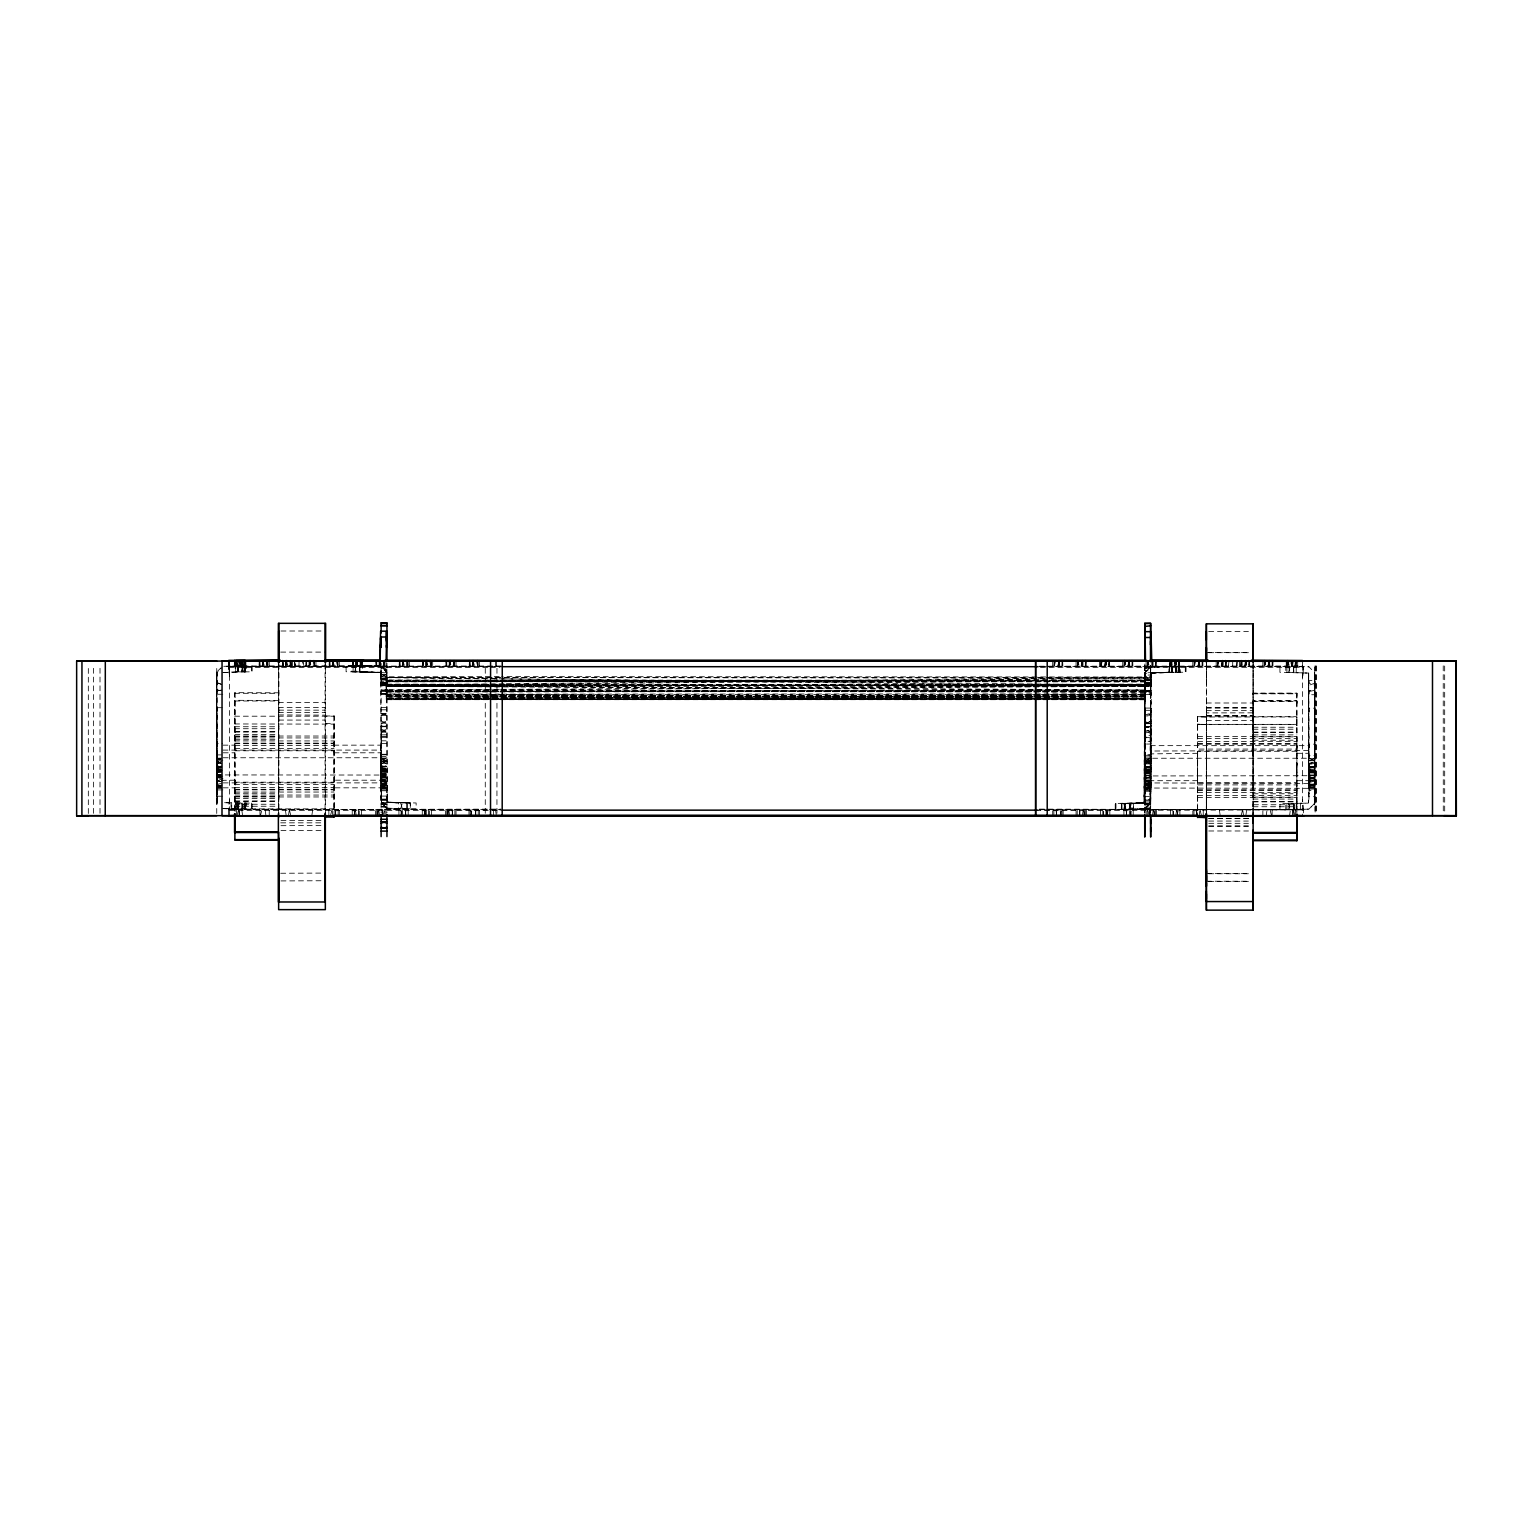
<?xml version="1.0" encoding="UTF-8"?>
<svg xmlns="http://www.w3.org/2000/svg" width="1533" height="1533" viewBox="0 0 1533 1533"><rect width="100%" height="100%" fill="white"/><g stroke="black" fill="none" stroke-linecap="round" stroke-linejoin="round"><path stroke-width="0.75" stroke-dasharray="5 3.75" d="M88.32 813.467L88.32 666.012M93.57 813.314L93.628 665.839M100.009 813.295L100.009 665.839M216.613 694.238L216.613 680.135M216.747 813.467L216.747 665.839M217.073 789.917L217.111 679.272L217.475 672.048L221.748 667.775M228.455 662.62L229.548 676.475L228.513 660.186M235.469 666.012L235.469 662.122M236.063 666.203L236.465 660.359M244.437 671.856L244.648 660.186M244.437 808.926L244.437 803.081M244.456 671.856L244.648 662.122M244.801 671.856L245.203 660.359M245.165 808.926L245.165 803.081M245.108 671.856L245.184 662.294M328.867 815.69L328.867 809.865M352.226 815.69L352.226 809.865M375.566 815.69L375.566 809.865M386.278 680.537L386.278 681.821L1145.17 680.537L1145.151 681.821L386.278 680.537L386.278 699.68L1145.17 699.7L1145.151 698.588L386.278 696.48L386.278 684.638L1145.573 685.788L1145.573 681.323L501.598 680.23M386.278 685.558L1145.151 678.161L1145.17 677.049L1145.151 698.588L386.278 699.68L386.278 677.509L1150.9 677.318L1151.455 672.968L1144.749 673.389L1146.588 669.135L1151.973 666.395M503.993 699.201L386.699 699.201L386.699 676.551M398.925 815.69L398.925 809.865M422.265 815.69L422.265 809.865M445.624 815.69L445.624 809.865M468.964 815.69L468.964 809.865M485.271 813.314L485.271 665.839M496.941 813.314L496.96 665.839M1052.711 815.69L1052.711 809.865M1052.711 666.012L1052.711 660.186M1058.402 666.51L1058.402 660.666M1076.07 815.69L1076.07 809.865M1076.07 666.012L1076.07 660.186M1099.41 666.012L1099.41 660.186M1122.769 666.012L1122.769 660.186M1150.976 682.817L1144.423 682.817L1144.442 685.5L1150.976 686.516L1150.9 677.318L1150.976 685.5L1144.423 686.516L1144.729 672.431L1150.44 666.721L1169.449 666.395M1150.651 710.296L1144.749 710.296L1143.944 802.717L1132.791 803.464L1133.04 809.29L1146.167 808.658L1150.67 803.273L1150.938 745.651L1308.55 745.651L1308.55 788.326L1144.614 788.019M1144.538 694.468L1144.634 690.137L1150.785 691.383M1144.538 686.516L1144.825 663.597M1144.844 813.237L1144.749 799.613L1150.593 799.613L1150.689 812.873M1144.614 685.155L1150.785 682.99L1150.67 677.203L1144.749 674.692L1144.787 796.566L1150.631 796.566L1150.842 744.559M1145.094 790.3L1145.094 786.601M1145.094 778.649L1145.094 782.482L1150.919 780.067M1145.074 772.038L1145.094 766.73M1115.219 809.29L1115.219 803.464L1144.71 802.717L1145.151 731.49M1145.151 727.389L1145.151 690.463L386.278 686.286L1145.151 684.619L1145.151 681.821L381.123 681.725M506.388 699.201L1145.573 699.201L1145.573 677.011L501.598 676.628M1146.109 815.69L1146.109 809.865M1146.109 666.012L1146.109 660.186M1150.267 694.468L1150.267 692.418M1150.267 685.5L1150.708 672.968L1169.756 672.24L1169.756 666.395L1149.98 667.047L1145.017 672.815L1144.864 682.817L1150.785 685.155M1150.478 758.548L1149.922 803.273L1144.212 808.964L1150.306 802.966L1121.37 803.464M1150.325 758.241L1150.593 677.203M1150.785 741.32L1150.785 736.836L1144.614 738.082L1144.614 741.32L1150.785 741.32L1150.651 714.091L1144.749 715.547M1150.574 714.091L1150.651 663.597L1150.689 682.817M1144.538 708.074L1144.557 711.599L1144.538 708.074L1150.861 708.074L1150.9 791.258L1144.519 791.258L1144.519 782.616L1150.306 780.719M1150.976 685.5L1150.976 694.468L386.278 694.602L386.278 691.881L1145.573 690.693L1145.573 696.001L501.598 697.764M1169.468 666.012L1169.468 660.186M1192.827 815.69L1192.827 809.865M1192.827 666.012L1192.827 660.186M1206.337 816.188L1206.394 660.244M1206.433 813.582L1206.452 748.411M1216.167 666.012L1216.167 660.186M1239.526 666.012L1239.526 660.186M1253.017 785.567L1253.074 660.646M1253.151 817.702L1253.093 660.244M1262.866 815.69L1262.866 809.865M1262.866 666.012L1262.866 660.186M1279.94 809.424L1279.94 803.579L1308.396 803.12L1309.125 796.528L1308.665 673.083L1279.94 672.355L1279.94 666.51M1286.225 666.012L1286.225 660.186M1286.934 809.424L1286.934 803.579M1286.934 672.355L1286.934 666.51M1294.542 809.424L1294.542 803.579M1296.19 809.424L1296.19 803.579M1296.19 672.355L1296.19 666.51L1308.933 666.836L1314.643 672.546L1314.969 679.771L1314.643 803.388L1308.933 809.098L1300.367 809.424L1300.367 803.579M1296.88 811.264L1296.861 693.299L1253.093 693.165L1253.074 696.212M1309.125 760.924L1314.969 758.356L1314.643 672.546L1314.643 803.388L1308.933 809.098L1285.785 809.424L1285.785 803.579L1308.396 803.12L1308.665 673.083L1285.785 672.355L1285.785 666.51L1308.933 666.836M222.841 760.234L216.536 760.234L216.709 672.048L221.001 667.775M222.611 796.202L216.766 796.202L216.785 756.785M216.766 747.184L216.766 743.658L222.611 743.658M216.996 711.216L217.015 707.69L216.958 780.699L222.802 778.898M217.015 760.234L217.015 756.708M1144.519 679.349L1144.519 680.403L1150.785 679.713L1144.519 679.349L1150.785 680.173M1150.785 677.318L1144.519 678.314L1150.766 678.889M1144.634 783.535L1150.785 784.781L1144.519 784.436L1144.519 785.471L1150.785 784.8L1144.595 786.218M1144.538 760.617L1144.557 757.091L1144.538 760.617L1150.861 760.617L1150.861 757.091L1150.861 760.617M1144.576 754.773L1144.595 752.032L1144.576 754.773L1150.823 754.773L1150.823 752.032M1144.787 744.042L1144.787 747.548L1144.787 744.042L1150.631 744.042L1150.631 747.548L1150.631 744.042M1144.94 680.403L1144.94 679.349M1144.787 675.057L1144.787 677.797L1144.787 675.057L1150.631 675.057L1150.631 677.797M1144.94 784.436L1144.94 785.471L1145.055 784.11M1144.979 713.918L1144.576 716.639L1144.576 713.918L1150.823 713.918L1150.823 716.639M1145.17 699.7L386.278 698.588L1145.17 696.499L1145.17 691.881L386.699 690.693M1150.478 782.405L1150.459 789.093M1150.382 711.599L1150.382 708.074L1150.459 731.854L1144.614 729.689L1144.614 727.198L1150.785 727.198L1150.785 731.854L1144.959 729.689L1144.94 727.198M1150.631 675.057L1150.459 684.025L1144.519 682.587M1150.823 716.639L1150.631 713.19L1150.631 715.911L1144.787 715.911M1144.787 796.566L1144.634 782.405L1150.9 782.405L1150.9 784.225L1144.634 785.356L1144.634 784.11L1150.881 784.532L1150.881 789.093L1144.634 789.093L1150.459 788.403L1150.689 803.944L1144.825 804.748M1253.074 703.877L1253.093 700.811L1296.861 700.811L1296.88 702.516M1296.861 703.877L1296.861 700.811L1253.093 700.945L1253.093 702.516M1296.861 696.212L1296.861 693.165L1253.093 693.299L1253.093 694.871M1314.643 672.546L1314.318 804.595L1314.969 796.528M1145.17 691.881L386.278 691.172L386.278 681.821M1144.749 805.247L1150.574 803.963L1150.536 788.901L1150.689 803.944L1144.844 803.944L1144.864 788.901L1144.71 803.944L1150.67 805.247M1144.844 803.944L1144.691 788.901L1144.71 803.944L1150.555 803.944L1150.248 731.49L1150.478 791.258M1150.574 674.692L1150.555 682.817L1150.67 668.848L1144.749 667.392L1144.825 677.203L1150.651 674.692M1150.9 683.335L1144.634 684.025M1144.672 692.418L1150.976 690.636L1150.67 803.273L1121.504 803.464L1121.409 809.29M1206.394 716.965L1197.637 716.467L1197.637 815.92L1197.618 767.688M1197.637 780.68L1144.557 780.719L1144.48 787.636L1150.344 788.441M1197.637 753.297L1150.938 753.891M1197.637 724.113L1197.618 725.703L1197.637 724.113L1206.394 724.611M1253.093 724.342L1253.074 725.703L1253.093 724.611M1253.093 716.697L1253.074 718.057L1253.093 716.965M1253.093 809.654L1253.093 808.274L1253.093 809.328M1296.861 809.654L1296.88 808.274L1296.861 809.328M1296.861 780.68L1308.55 780.68M1296.861 753.297L1308.55 753.297M1144.519 774.931L1150.881 775.947L1308.55 775.717L1308.55 758.241L1150.938 758.241L1145.036 760.809M1308.55 750.595L1150.938 751.017M1308.55 745.651L1308.55 788.326M1308.55 783.382L1150.919 782.941M229.548 799.402L228.455 809.654L501.176 809.654M386.699 691.383L503.993 691.172L386.699 691.383L386.699 694.123L503.993 694.736M1144.729 672.431L1143.944 802.717L1145.113 796.049L1145.055 766.979M1144.825 808.217L1150.651 808.217L1144.749 808.159L1144.825 807.105L1150.67 807.105L1150.651 800.015L1144.825 800.015M1132.791 809.29L1146.167 808.658L1121.37 809.29L1121.064 803.464L1144.71 802.717L1145.477 672.431L1145.132 682.817M1149.922 803.273L1150.708 672.968L1180.18 672.24L1180.18 666.395L1149.98 667.047L1152.624 660.666M1151.455 672.968L1150.67 803.273L1150.938 778.649L1144.48 778.649M228.455 809.654L501.176 809.117M1303.663 666.702L1302.571 676.954L1303.663 666.702L1039.412 666.759M386.297 690.463L1145.17 686.286L386.278 677.509L1145.151 678.161M1144.71 802.717L1145.094 780.719L1150.938 782.482M386.278 692.054L1145.151 691.172M235.66 671.856L235.929 660.186M245.012 660.359L244.782 666.203L244.724 662.122M259.058 666.012L259.288 660.186L259.882 666.012M267.777 666.012L267.988 660.186M282.417 666.012L282.628 660.186M291.136 666.012L291.347 660.186M294.432 666.203L294.681 660.359L295.447 666.203L294.451 660.359M294.623 666.203L294.873 660.359M305.757 666.012L305.987 660.186L306.581 666.012M314.476 666.012L314.706 660.186M329.116 666.012L329.327 660.186M337.835 666.012L338.046 660.186M352.456 666.012L352.686 660.186M352.839 666.203L353.05 660.359L353.816 666.203M353.031 666.203L353.242 660.359M361.175 666.012L361.405 660.186M380.433 665.878L361.52 666.203L361.75 660.359M361.941 660.359L361.711 666.203L360.926 660.359M375.815 666.012L376.026 660.186M384.534 666.012L384.745 660.186M399.174 666.012L399.385 660.186M407.874 666.012L408.104 660.186M422.514 666.012L422.744 660.186M431.233 666.012L431.444 660.186M445.873 666.012L446.084 660.186M454.573 666.012L454.803 660.186M469.213 666.012L469.443 660.186M477.932 666.012L478.143 660.186M222.362 707.69L216.536 707.69L217.034 804.097L216.709 672.048L216.46 782.117L222.917 780.335M1302.571 666.759L1302.609 660.186M229.49 816.188L229.548 809.616M386.948 684.657L381.123 682.511L380.778 672.527L381.123 668.35L386.948 666.893M386.757 672.316L386.948 669.883L381.123 669.883L381.123 682.338L386.948 682.338L386.757 672.316L382.119 666.548L362.344 665.897L362.344 671.741L386.948 672.891L385.09 668.637L379.705 665.897L346.094 665.897L346.094 671.741L386.757 672.316L380.912 666.223L351.919 665.897L351.919 671.741L380.778 672.604L381.123 670.573L386.948 669.883M1039.412 809.654L1303.644 809.616L1303.587 816.188M1302.571 676.954L1303.548 666.51L1050.757 666.51M236.906 666.51L237.232 662.62M238.228 666.012L237.308 671.856L238.573 666.012L237.577 662.122M237.768 671.856L239.301 662.62M241.792 666.012L242.329 662.122M244.801 666.51L245.337 662.62M237.308 808.926L238.113 803.081L238.861 808.926M238.841 803.081L238.037 808.926L237.308 803.081M238.746 816.188L239.57 810.344M262.105 666.51L262.929 660.666M285.445 666.51L286.269 660.666M308.804 666.51L309.628 660.666M288.491 815.69L289.315 809.865M332.163 666.51L332.968 660.666M311.831 815.69L312.655 809.865M355.503 666.51L356.327 660.666M335.19 815.69L336.014 809.865M359.393 671.741L360.217 665.897M378.862 666.51L379.667 660.666M358.53 815.69L359.354 809.865M402.202 666.51L403.026 660.666M381.889 815.69L382.713 809.865M425.561 666.51L426.366 660.666M405.229 815.69L406.053 809.865M425.561 816.188L426.366 810.344M448.901 666.51L449.725 660.666M428.588 815.69L429.412 809.865M472.26 666.51L473.065 660.666M451.948 815.69L452.752 809.865M495.6 666.51L496.424 660.666M475.287 815.69L476.111 809.865M1053.938 666.51L1054.761 660.666M1059.035 666.012L1059.859 660.186M1062.043 666.51L1062.867 660.666M1056.007 816.188L1056.831 810.344M1077.277 666.51L1078.101 660.666M1082.394 666.012L1083.199 660.186M1085.402 666.51L1086.226 660.666M1079.347 816.188L1080.171 810.344M1100.637 666.51L1101.46 660.666M1082.394 815.69L1083.199 809.865M1105.734 666.012L1106.558 660.186M1108.742 666.51L1109.566 660.666M1102.706 816.188L1103.53 810.344M1123.976 666.51L1124.8 660.666M1105.734 815.69L1106.558 809.865M1129.093 666.012L1129.898 660.186M1132.101 666.51L1132.925 660.666M1126.046 816.188L1126.87 810.344M1147.336 666.51L1148.16 660.666M1129.093 815.69L1129.898 809.865M1152.433 666.012L1153.257 660.186M1155.46 666.51L1156.265 660.666M1170.695 660.857L1169.89 666.683L1151.187 666.357L1296.937 666.683L1296.937 660.857M1149.405 816.188L1150.229 810.344M1170.695 666.51L1171.499 660.666M1171.155 672.24L1172.113 666.395M1171.327 672.24L1172.438 666.395M1171.653 672.24L1172.707 666.395M1152.433 815.69L1153.257 809.865M1175.792 666.012L1176.616 660.186M1177.996 666.683L1178.82 660.857M1179.624 660.666L1178.8 666.51L1178.59 660.857M1172.745 816.188L1173.569 810.344M1194.035 666.51L1194.859 660.666M1175.792 815.69L1176.616 809.865M1199.132 666.012L1199.956 660.186M1202.159 666.51L1202.964 660.666M1196.104 816.188L1196.928 810.344M1217.394 666.51L1218.198 660.666M1199.132 815.69L1199.956 809.865M1222.491 666.012L1223.315 660.186M1225.499 666.51L1226.323 660.666M1228.259 666.683L1229.083 660.857M1236.365 666.683L1237.188 660.857M1240.734 666.51L1241.558 660.666M1245.831 666.012L1246.655 660.186M1248.858 666.51L1249.663 660.666M1264.093 666.51L1264.897 660.666M1245.831 815.69L1246.655 809.865M1269.19 666.012L1270.014 660.186M1272.198 666.51L1273.022 660.666M1286.628 666.683L1287.452 660.857M1266.162 816.188L1266.967 810.344M1287.433 666.51L1288.257 660.666M1292.549 666.012L1293.354 660.186M1293.258 672.355L1294.063 666.51M1294.753 666.683L1295.557 660.857M1296.362 660.666L1295.557 666.51L1295.347 660.857M1289.502 816.188L1290.326 810.344M1293.258 809.424L1294.063 803.579M1292.549 815.69L1293.354 809.865M406.513 808.811L407.548 802.966M1124.935 803.464L1123.823 809.29L1125.145 803.464M1124.283 809.29L1125.567 803.464L1124.551 809.29M386.948 804.748L381.123 803.484L381.123 788.403L386.948 788.326L386.948 803.445L381.123 804.748M238.056 662.122L237.098 666.012L236.254 660.359L236.906 666.203M242.808 666.012L241.39 671.856L244.245 660.666M241.735 671.856L243.46 666.012M242.08 671.856L243.536 666.012M266.186 666.51L267.604 660.666M237.098 815.69L238.516 809.865M241.39 808.926L242.808 803.081M242.118 808.926L243.536 803.081M289.545 666.51L290.963 660.666M260.457 815.69L261.875 809.865M354.717 671.741L356.135 665.897M359.584 666.51L361.002 660.666M330.496 815.69L331.914 809.865M382.943 666.51L384.361 660.666M353.855 815.69L355.273 809.865M406.283 666.51L407.701 660.666M377.195 815.69L378.613 809.865M382.943 816.188L384.361 810.344M400.554 815.69L401.972 809.865M452.982 666.51L454.4 660.666M423.913 815.69L425.312 809.865M447.253 815.69L448.671 809.865M470.612 815.69L472.011 809.865M1054.359 666.012L1055.777 660.186M1077.699 666.012L1079.117 660.186M1060.089 816.188L1061.507 810.344M1101.058 666.012L1102.476 660.186M1083.448 816.188L1084.847 810.344M1124.398 666.012L1125.816 660.186M1106.788 816.188L1108.206 810.344M1147.757 666.012L1149.175 660.186M1130.147 816.188L1131.565 810.344M1171.097 666.012L1172.515 660.186M1175.236 672.24L1176.673 666.395M1175.294 672.24L1176.961 666.395M1175.677 672.24L1177.344 666.395L1175.945 672.24M1153.487 816.188L1154.905 810.344M1194.456 666.012L1195.874 660.186M1176.846 816.188L1178.264 810.344M1217.796 666.012L1219.214 660.186M1241.155 666.012L1242.573 660.186M1264.514 666.012L1265.913 660.186M1241.155 815.69L1242.573 809.865M1287.854 666.012L1289.272 660.186M1288.563 672.355L1289.981 666.51M1288.563 809.424L1289.981 803.579M386.948 804.25L381.123 803.484L381.123 788.403L386.948 788.403L386.948 803.445L381.123 804.212M240.336 666.51L241.428 662.62M1057.578 666.51L1059.226 660.666M1080.937 666.51L1082.566 660.666M1104.297 666.51L1105.925 660.666M1127.636 666.51L1129.265 660.666M1175.964 660.666L1174.335 666.51L1174.355 660.857M1197.695 666.51L1199.323 660.666M1221.034 666.51L1222.663 660.666M1244.394 666.51L1246.022 660.666M1267.734 666.51L1269.381 660.666M1292.721 660.666L1291.093 666.51L1291.093 660.857M400.63 808.811L402.413 802.966M1128.959 809.29L1130.952 803.464M1129.208 809.29L1131.277 803.464M1129.534 809.29L1131.469 803.464M1150.497 802.851L1144.653 808.964L1121.064 809.29M1144.825 665.763L1145.017 672.815L1150.861 666.721M216.479 760.425L222.917 757.877M216.575 763.702L222.457 761.135M216.919 763.702L222.822 761.135M386.948 757.743L381.123 760.311L386.948 761.748M381.123 763.587L386.948 761.02M1144.48 760.809L1150.363 758.241M1144.576 764.066L1150.823 761.518M1309.125 764.201L1314.969 761.633L1314.969 755.405L1309.125 755.405L1309.125 761.633L1314.969 764.201L1314.969 790.415L1309.125 790.415L1309.125 764.028L1314.969 764.028M381.123 676.724L386.948 674.194M381.123 723.423L386.948 720.893M381.123 770.122L386.948 767.592L381.123 766.232M1150.574 721.391L1144.749 723.902L1144.749 726.834L1150.651 726.834L1150.631 685.27M1150.651 721.391L1144.825 723.902L1144.825 726.834M1144.749 770.62L1150.651 768.09M381.123 684.657L386.948 682.511L386.623 671.933L380.912 666.223M222.783 776.024L216.613 778.17L222.917 778.285M381.123 731.356L386.948 729.21M381.123 778.055L386.948 775.909M1144.614 731.854L1150.785 729.689M1314.969 683.105L1309.125 685.27L1309.125 680.614L1314.969 680.614L1314.969 685.27L1309.125 683.105M1144.614 778.553L1150.785 776.388M1309.125 776.522L1314.969 778.668L1309.125 778.783L1314.969 776.522M1309.125 781.198L1314.969 779.396M381.123 685.558L386.948 683.775M381.123 691.92L386.948 690.137M216.67 767.362L222.707 765.58M216.517 770.447L222.879 768.665L216.555 768.704L222.342 770.447M216.555 772.536L222.841 770.754M381.123 732.774L386.948 730.992M381.123 767.247L386.948 765.465M381.123 770.313L386.948 768.55L381.123 768.589L386.948 770.313M386.948 770.639L381.123 772.421L386.948 771.348M381.123 780.604L386.948 778.821M381.123 782.002L386.948 780.22L333.83 780.182M1144.576 686.056L1150.421 684.274M1144.998 686.056L1150.823 684.274M1150.363 690.636L1144.423 692.418L1144.442 685.5M1150.325 782.482L1144.48 780.719L1144.404 733.272L1150.996 731.49L1150.996 735.323L1144.423 735.323L1144.423 731.49L1150.996 733.272M1144.691 767.746L1150.727 765.963M1144.519 770.812L1150.363 769.029M1145.055 770.812L1150.881 769.029L1144.557 769.087L1144.519 775.947L1150.363 774.931M1144.557 772.919L1150.402 771.137M1150.842 771.137L1144.653 772.919L1150.727 771.846M1144.595 781.083L1150.804 779.301M1309.125 767.861L1314.969 766.078M1309.125 770.927L1314.969 769.164L1309.125 769.202L1314.969 770.927M1314.969 771.252L1309.125 773.034L1314.969 771.961M1309.125 782.616L1314.969 780.834L1309.125 780.834L1314.969 782.616M216.479 767.822L222.362 766.347M217.034 767.822L222.917 766.347M216.575 771.099L222.457 769.623M216.919 771.099L222.822 769.623M386.948 766.232L381.123 767.707L386.948 770.122M381.123 770.984L386.948 769.489M1150.785 778.553L1144.614 776.388L1144.519 768.205L1150.919 766.73M1144.576 771.463L1150.823 769.988M1309.125 768.32L1314.969 766.845M1309.125 771.578L1314.969 770.103M381.123 715.049L386.948 713.592M381.123 761.748L386.948 760.291L381.123 757.743M1144.749 668.848L1150.651 667.392M1150.651 760.79L1144.825 762.246L1150.574 760.79L1144.499 758.241L1144.499 768.205M386.948 678.391L381.123 679.751L386.948 678.87L381.123 679.234L386.948 679.905L381.123 678.659M386.948 785.739L381.123 784.704L386.948 783.459L381.123 784.034L386.948 784.858L381.123 783.746M216.939 691L222.783 689.754M381.123 737.584L386.948 736.338M216.613 784.398L222.783 783.152M386.948 784.973L381.123 784.302L386.948 783.037M1144.614 691.383L1150.785 690.137L1150.785 694.621M1309.125 691.498L1314.969 690.252L1314.969 694.736L1309.125 694.736L1309.125 690.252L1314.969 691.498M1144.614 784.781L1150.785 783.535L1150.631 757.168M1309.125 784.896L1314.969 783.65M1150.593 803.388L1144.749 804.557L1150.67 803.963M1144.634 680.269L1150.881 679.445L1144.634 679.042L1144.634 680.269L1150.9 679.157L1150.881 684.025L1144.634 683.373M216.958 785.873L222.802 784.839M1309.125 786.372L1314.969 785.337M381.123 686.037L386.948 685.002M386.948 725.856L381.123 726.891L381.43 802.775L387.14 808.485L416.133 808.811L416.133 802.966L381.315 802.353L387.14 808.485L410.307 808.811L410.307 802.966L381.353 802.468L380.663 672.47L351.919 671.741L380.663 672.47L381.123 678.793M216.67 772.498L222.707 771.482M216.517 775.583L222.879 774.548M216.555 777.672L222.841 776.656M216.46 787.253L222.917 786.218M381.123 775.468L386.948 774.433M381.123 777.557L386.948 776.541M381.123 785.739L386.948 784.704M381.123 787.138L386.948 786.103M1150.823 690.157L1144.576 691.191L1144.71 694.468M1150.996 726.355L1144.404 727.389L1144.442 690.636L1150.555 692.418M1145.055 775.947L1150.881 774.931M1144.557 778.055L1150.842 777.02M1144.48 787.636L1150.306 786.601M1145.094 787.636L1150.938 786.601M1309.125 776.062L1314.969 775.046M1309.125 778.17L1314.969 777.154M1309.125 787.751L1314.969 786.716M1144.634 785.356L1150.881 784.532M381.123 784.743L386.948 783.938L381.123 784.302M386.948 682.875L381.123 683.661L386.948 683.526L381.123 682.837L386.948 682.089M381.123 787.943L386.948 787.176L381.123 786.103M381.123 788.729L386.948 787.943M1150.9 788.403L1145.055 789.169L1150.919 787.732M1144.634 789.093L1150.459 788.403M381.123 678.391L386.948 677.816M381.123 783.459L386.948 782.903M1133.251 803.464L1144.48 802.602L1133.079 803.464L1133.347 809.29M386.948 678.544L381.123 678.966L386.948 679.79M222.687 672.604L235.91 671.856L235.91 666.012L222.419 666.338M1150.708 672.968L1169.334 672.24L1145.017 672.815M386.948 807.527L381.123 806.952M1150.785 782.405L1144.519 783.382L1150.766 783.957M223.454 672.604L246.334 671.856L246.334 666.012L223.186 666.338M1150.67 665.686L1150.67 670.381L1144.825 670.381L1150.574 671.071L1150.9 673.083L1179.758 672.24L1179.854 666.395L1150.44 666.721M1150.996 673.025L1179.854 672.24M503.993 683.833L386.699 685.079L503.993 684.925M506.388 683.795L1145.573 677.279M499.221 689.352L386.699 689.965L499.221 690.195M501.617 689.333L1145.573 685.788L501.617 685.308M499.221 698.243L386.699 698.09L499.221 697.496M501.598 697.477L1145.573 694.123M386.278 698.588L1145.151 694.602M386.699 698.09L499.221 697.783M234.683 666.203L380.663 665.878M503.993 681.131L386.699 681.323L499.202 681.323M506.388 681.131L1145.573 680.039M506.388 684.925L1145.573 684.14M386.699 699.201L503.993 699.029M506.388 699.029L1145.573 698.09L506.388 694.736M280.98 631.002L323.022 631.002M1208.713 631.481L1248.418 631.481M280.711 652.1L325.073 652.1M1206.394 652.598L1248.418 652.598M1208.732 652.694L1248.418 652.694M501.272 666.012L228.455 666.223L229.548 676.475M1039.412 666.223L1302.609 666.012L1302.59 815.69M229.452 660.666L229.452 666.51L502.46 666.51M1041.405 666.51L1048.859 666.51M228.455 666.759L501.176 666.759M487.916 667.257L229.548 667.257L229.548 662.908M490.311 667.257L499.873 667.257M1040.505 667.257L1303.644 667.257M1169.027 672.24L1186.025 672.24L1186.025 666.395M381.123 674.558L386.948 674.558M499.202 676.628L381.123 676.819L386.948 677.03M381.123 679.636L386.948 679.636M381.123 680.02L386.948 680.02M386.699 680.23L1150.651 680.135M386.297 680.729L1150.785 680.499M501.598 681.323L1145.573 681.323M1144.576 682.223L1150.823 682.223M381.123 683.258L386.948 683.258M1144.519 683.756L1150.785 683.756M381.123 685.692L503.993 685.711M506.388 685.692L1145.573 685.232M386.278 686.286L1145.151 685.711L1145.151 684.619L386.699 685.788L503.993 686.439M1144.519 686.19L1150.9 686.19M1145.573 690.693L506.388 691.287L1145.573 689.965L506.388 686.458M278.929 692.801L234.587 692.667L234.587 813.467M234.587 693.318L278.929 693.318M381.123 693.376L386.948 693.376M381.123 693.97L499.202 694.123M501.598 694.123L1150.823 693.855M1253.093 693.817L1296.861 693.817M222.764 694.238L216.939 694.238L216.939 689.754M381.123 694.123L386.948 694.123M499.202 695.925L386.699 696.001L499.202 696.308M501.598 695.925L1145.573 695.522M386.278 696.48L1145.151 696.001M278.642 700.447L234.875 700.313L234.875 813.506M234.875 700.983L278.642 700.983M1253.093 701.482L1296.861 701.482M278.374 702.497L325.628 702.497M1206.337 702.995L1253.036 702.995L1253.074 749.081M278.374 707.48L325.628 707.48M381.123 707.575L386.948 707.575M1206.433 707.786L1253.132 707.786M1206.337 707.978L1253.036 707.978M381.123 709.798L386.948 709.798M278.642 710.143L325.341 710.143M1206.337 710.641L1253.036 710.641M278.374 712.404L325.628 712.404M381.123 713.42L386.948 713.42M278.642 714.934L325.341 715.125M381.123 715.432L386.948 715.432M1206.433 715.432L1253.132 715.432M1206.337 715.624L1253.036 715.624M325.073 715.968L334.386 715.968L334.386 809.367M234.587 716.198L334.386 716.198M1197.637 716.697L1296.861 716.697L1296.861 718.057L1296.861 716.965L1197.637 716.965M278.642 720.069L325.341 720.069M1206.433 720.567L1253.132 720.567M381.123 723.193L386.948 723.193M325.341 723.614L334.098 723.614L334.098 815.422M1150.996 723.691L1144.423 723.691L1144.404 733.272M234.587 723.959L334.098 724.132M1197.637 724.342L1296.861 724.342L1296.861 725.703L1296.861 724.611L1197.637 724.611M381.123 726.335L386.948 726.335M234.587 726.738L278.929 726.738M381.123 726.719L386.948 726.719M1253.113 727.236L1296.899 727.236M234.587 728.731L278.929 728.731M1253.055 729.21L1296.841 729.21M234.875 731.605L278.642 731.605M234.587 732.065L278.929 732.065M1253.055 732.103L1296.841 732.103M1253.113 732.544L1296.899 732.544M234.875 734.403L278.642 734.403M381.123 734.844L386.948 734.844M1253.113 734.882L1296.899 734.882M234.587 736.032L334.386 736.032M234.875 736.377L278.642 736.377M1197.618 736.53L1296.841 736.53M1253.055 736.875L1296.841 736.875L1296.841 749.081L1197.618 749.081M234.587 737.929L334.386 737.929M1197.656 738.408L1296.88 738.408M234.875 739.711L278.642 739.711M1253.113 740.209L1296.899 740.209M234.587 740.937L334.386 740.937M381.123 740.822L386.948 740.822M1197.618 741.435L1296.841 741.435M234.587 743.122L334.386 743.122M381.123 743.543L386.948 743.543M234.875 743.697L334.098 743.697M1197.656 743.62L1296.88 743.62M1197.618 744.195L1296.841 744.195M222.917 745.153L235.143 745.153M333.83 745.153L381.085 745.153M234.875 745.575L334.098 745.575M234.875 748.583L334.098 748.583M222.917 750.097L381.085 750.097M234.875 750.787L334.098 750.787M1296.88 751.266L1197.656 751.266L1197.599 782.903L1296.841 782.692M223.186 752.799L234.875 752.799M334.098 752.799L380.797 752.799L380.797 787.828L334.098 787.828M381.123 754.274L386.948 754.274M381.123 754.792L386.948 754.792M216.479 754.907L222.898 754.907M1144.48 755.29L1150.919 755.29M381.123 756.497L386.948 756.497M1144.749 756.995L1150.651 756.995M223.186 757.762L380.797 757.762M216.575 758.183L222.822 758.183M381.123 758.069L386.948 758.069M1144.576 758.548L1150.938 758.241M1309.125 758.682L1314.969 758.682M381.123 760.119L386.948 760.119M1309.125 760.732L1314.969 760.732M381.123 763.415L386.948 763.415M216.67 763.53L222.707 763.53L216.919 761.135M1150.727 763.913L1144.691 763.913L1144.691 765.963L1150.727 767.746M216.517 766.615L222.879 766.615M381.123 766.481L386.948 766.481M1144.519 766.979L1150.881 766.979M1309.125 767.094L1314.969 767.094M216.479 771.674L222.898 771.674M381.123 771.559L386.948 771.559M1144.48 772.038L1150.919 772.038M1309.125 772.153L1314.969 772.153M381.123 773.034L386.948 773.034M381.123 773.418L386.948 773.418M1144.749 773.533L1150.651 773.533M1144.614 773.897L1150.785 773.897M1309.125 774.031L1314.969 774.031M381.123 774.817L386.948 774.817M216.555 774.931L386.948 775.046M1144.576 775.315L1150.938 775.717M1309.125 775.43L1314.969 775.43M1309.125 775.66L1314.969 775.66M216.958 776.829L222.802 776.829M381.123 776.771L386.948 776.771M216.575 776.829L222.419 776.829M1150.823 777.25L1144.595 777.25L1144.653 780.719M1309.125 777.327L1314.969 777.327M386.948 778.17L381.123 778.17L381.43 802.775L381.123 795.55M1309.125 778.745L1314.969 778.745M235.143 780.182L216.555 780.354L222.304 782.117M386.948 781.907L381.123 781.907L386.948 782.117L381.123 780.22L381.43 802.775M234.587 782.194L334.386 782.194M223.186 782.884L380.797 782.884M234.587 784.398L334.386 784.398M1197.656 784.896L1296.88 784.896L1296.899 804.748L1253.113 804.748M216.939 787.636L222.764 787.636M234.587 787.406L334.386 787.406M381.123 787.521L386.948 787.521M223.186 787.828L234.875 787.828M1309.125 788.134L1314.969 788.134M216.958 788.556L222.802 788.556M1144.519 788.824L1150.823 788.901M234.587 789.284L334.386 789.284M1309.125 789.054L1314.969 789.054M222.917 789.917L216.46 789.917L216.613 783.152M234.875 789.859L334.098 789.859M381.123 789.802L386.948 789.802M1197.656 789.782L1296.88 789.782M1144.48 790.3L1150.938 790.3M1197.618 790.357L1296.841 790.357M381.123 790.76L386.948 790.76M234.875 792.044L334.098 792.044M1197.656 792.542L1296.88 792.542M234.587 793.27L278.929 793.27M1253.055 793.768L1296.841 793.768M234.875 795.052L334.098 795.052M1197.618 795.55L1296.841 795.55M381.123 796.087L386.948 796.087M234.587 796.604L278.929 796.604M234.875 796.949L334.098 796.949M1253.113 797.103L1296.899 797.103M1197.656 797.428L1296.88 797.428M234.587 798.597L278.929 798.597M381.123 799.115L386.948 799.115M1253.055 799.076L1296.841 799.076M381.123 799.517L386.948 799.517M381.123 800.533L386.948 800.533M234.875 800.916L278.642 800.916M1144.749 801.031L1150.67 801.031M234.587 801.376L278.929 801.376M1253.055 801.414L1296.841 801.414M1253.113 801.874L1296.899 801.874M381.123 803.445L386.948 804.212L381.123 802.89M234.875 804.25L278.642 804.25M234.875 806.243L278.642 806.243M381.123 806.626L386.948 806.626M1253.055 806.741L1296.841 806.741M334.386 808.83L231.023 808.926L231.023 803.081L252.178 803.081L252.178 808.926M1039.412 809.117L1302.59 809.865L1040.351 809.865M228.455 809.117L499.95 809.865M229.49 810.344L501.099 810.344M1035.81 810.344L1303.644 809.616M1208.77 818.354L1248.456 818.354M1208.675 818.545L1248.36 818.545M280.98 820.577L323.022 820.577M1208.675 821.056L1248.36 821.056M280.711 822.838L322.735 822.838M1208.77 823.317L1248.456 823.317M280.98 825.693L323.022 825.501M1208.77 826L1248.456 826M1208.675 826.191L1248.36 826.191M280.98 830.484L323.022 830.484M1208.77 830.982L1248.456 830.982M280.711 873.254L325.073 873.082M1206.375 873.58L1248.418 873.58M1208.713 873.753L1248.418 873.753M280.98 880.919L325.341 880.728M1206.375 881.226L1248.418 881.226M1208.713 881.398L1248.418 881.398M499.202 680.23L386.699 680.039L386.699 685.213L499.221 685.308M386.699 684.14L503.993 684.274M506.388 684.274L1145.573 685.059L501.598 678.793M386.297 685.711L1145.17 686.286L386.278 684.638L386.297 685.711L386.278 677.509M501.617 690.176L1145.573 691.383M386.278 691.172L1145.17 692.054M386.699 695.522L499.221 695.58M501.598 695.58L1145.573 696.001M386.297 696.02L1145.17 696.499L1145.17 685.558M501.598 698.262L1145.573 699.201L1145.573 677.011M501.598 696.308L1145.573 698.09M386.278 694.602L1145.151 698.588M386.699 677.663L499.221 678.774M223.186 808.6L246.334 808.926L246.315 803.081L223.722 802.621L231.713 803.081L231.713 808.926L222.419 808.6M1151.187 666.357L1170.101 666.683L1169.89 660.857M351.919 665.897L382.119 666.548L362.344 665.897M387.14 808.485L381.315 802.353L385.933 808.159L410.307 808.811L410.212 802.966L387.332 802.123L386.948 795.55M410.307 802.966L387.408 802.219L386.623 671.933M1144.825 808.006L1150.651 808.217M362.344 671.741L380.778 672.527M385.933 808.159L398.58 808.811L398.58 802.966L387.274 802.085L398.58 802.966M381.123 682.837L386.948 683.526M386.948 788.594L381.123 787.924L386.948 788.69M1144.749 803.963L1150.593 804.691M1144.94 682.587L1150.766 683.373M1144.94 787.655L1150.766 788.441M1150.9 789.227L1144.634 788.441L1144.806 757.168M1144.519 784.436L1150.785 785.241M1144.998 690.157L1150.823 691.191M1144.576 690.157L1150.421 691.191M1144.423 726.355L1150.996 727.389M1309.125 771.961L1314.969 772.996L1309.125 771.252M1309.125 775.046L1314.969 776.062M1309.125 777.154L1314.969 778.17M1309.125 785.337L1314.969 786.372M1309.125 786.716L1314.969 787.751M1144.691 771.846L1150.727 772.881L1144.557 771.137M1144.557 777.02L1150.842 778.055M1144.883 785.203L1150.823 786.218M1144.595 785.203L1150.536 786.218M1144.48 786.601L1150.938 787.636M381.123 685.002L386.948 686.037M381.123 725.856L386.948 726.891M381.123 771.348L386.948 772.383L381.123 770.639M381.123 774.433L386.948 775.468M381.123 776.541L386.948 777.557M216.67 771.482L222.707 772.498L216.536 770.754M216.498 774.548L222.879 775.583M216.536 776.656L222.822 777.672M216.958 784.839L222.802 785.873M216.46 786.218L222.917 787.253M1144.634 736.836L1150.785 738.082M1309.125 783.65L1314.969 784.896M216.613 689.754L222.438 691M381.123 736.338L386.948 737.584M381.123 783.037L386.948 784.283M1145.055 783.957L1150.9 785.318M1144.634 783.957L1150.478 785.318M1150.67 715.547L1144.749 714.091L1144.538 747.472M381.123 666.893L386.948 668.35M381.123 713.592L386.948 715.049M1309.125 766.845L1314.969 768.32M1309.125 770.103L1314.969 771.578M1144.499 766.73L1150.919 768.205M1144.576 769.988L1150.842 771.463M381.123 769.489L386.948 770.984M217.015 766.347L222.898 767.822M216.479 766.347L222.342 767.822M216.555 769.623L222.802 771.099M1144.998 684.274L1150.823 686.056M1144.576 684.274L1150.421 686.056M1144.864 690.636L1150.976 692.418M1309.125 766.078L1314.969 767.861M1145.055 769.029L1150.881 770.812M1144.519 769.029L1150.363 770.812M1145.017 771.137L1150.842 772.919M1144.595 779.301L1150.823 781.083L1150.823 744.559M381.123 683.775L386.948 685.558M381.123 690.137L386.948 691.92M381.123 730.992L386.948 732.774M381.123 765.465L386.948 767.247M381.123 778.821L386.948 780.604M216.67 765.58L222.707 767.362M217.034 768.665L222.879 770.447M217.073 780.335L222.917 782.117M1309.125 779.396L1314.969 781.198M1144.614 682.99L1150.459 685.155M381.123 729.21L386.948 731.356M216.939 682.626L222.764 684.772M216.613 682.626L222.438 684.772M381.123 775.909L386.948 778.055M216.613 776.024L222.438 778.17M1144.749 721.391L1150.67 723.902M1144.749 768.09L1150.67 770.62M381.123 674.194L386.948 676.724M381.123 720.893L386.948 723.423M1314.969 760.924L1309.125 758.356L1308.665 673.083M1144.979 744.559L1145.055 758.241L1150.919 760.809M1144.576 761.518L1150.842 764.066M381.123 761.02L386.948 763.587M216.479 757.877L222.898 760.425M216.555 761.135L222.457 763.702M1129.572 803.464L1131.469 809.29M1129.246 803.464L1131.335 809.29M1128.959 803.464L1130.99 809.29M400.63 802.966L402.413 808.811M472.854 660.186L474.502 666.012M449.514 660.186L451.143 666.012M426.155 660.186L427.803 666.012M402.815 660.186L404.444 666.012M379.456 660.186L381.104 666.012M356.116 660.186L357.745 666.012M332.757 660.186L334.386 666.012M309.417 660.186L311.046 666.012M286.058 660.186L287.687 666.012M262.718 660.186L264.347 666.012M240.451 662.294L243.249 671.856M240.259 662.294L242.923 671.856M239.359 660.186L240.988 666.012M1287.854 660.186L1289.272 666.012M1288.563 666.51L1289.981 672.355M1264.495 660.186L1265.913 666.012M1293.584 810.344L1295.002 816.188M1288.563 803.579L1289.981 809.424M1241.155 660.186L1242.573 666.012M1270.225 810.344L1271.643 816.188M1175.907 666.395L1177.382 672.24L1175.658 666.395M1175.255 666.395L1176.961 672.24M1175.236 666.395L1176.654 672.24M1171.097 660.186L1172.515 666.012M1200.186 810.344L1201.604 816.188M1147.757 660.186L1149.156 666.012M1176.827 810.344L1178.245 816.188M1124.398 660.186L1125.816 666.012M1153.487 810.344L1154.905 816.188M1147.757 809.865L1149.156 815.69M1130.128 810.344L1131.546 816.188M1077.699 660.186L1079.117 666.012M1106.788 810.344L1108.206 816.188M1083.429 810.344L1084.847 816.188M1060.089 810.344L1061.507 816.188M476.322 660.666L477.74 666.51M452.982 660.666L454.4 666.51M470.593 809.865L472.011 815.69M429.623 660.666L431.041 666.51M447.253 809.865L448.671 815.69M406.283 660.666L407.701 666.51M423.894 809.865L425.312 815.69M382.924 660.666L384.342 666.51M400.554 809.865L401.972 815.69M359.584 660.666L361.002 666.51M354.717 665.897L356.135 671.741M377.195 809.865L378.613 815.69M336.225 660.666L337.643 666.51M353.855 809.865L355.273 815.69M312.885 660.666L314.303 666.51M289.526 660.666L290.944 666.51M266.186 660.666L267.604 666.51M289.526 810.344L290.944 816.188M242.827 660.666L244.245 666.51M241.869 666.012L243.536 671.856M242.118 803.081L243.536 808.926M241.39 803.081L242.808 808.926M1124.417 803.464L1125.586 809.29M1124.111 803.464L1125.414 809.29M1123.823 803.464L1125.107 809.29M406.513 802.966L407.548 808.811M1293.258 666.51L1294.063 672.355M1293.258 803.579L1294.063 809.424M1292.53 809.865L1293.354 815.69M1269.19 660.186L1269.995 666.012M1245.831 660.186L1246.655 666.012M1222.491 660.186L1223.296 666.012M1242.803 810.344L1243.608 816.188M1199.132 660.186L1199.956 666.012M1219.444 810.344L1220.268 816.188M1175.792 660.186L1176.597 666.012M1196.104 810.344L1196.909 816.188M1171.634 666.395L1172.707 672.24M1171.289 666.395L1172.419 672.24M1171.155 666.395L1172.093 672.24M1152.433 660.186L1153.257 666.012M1172.745 810.344L1173.569 816.188M1129.093 660.186L1129.898 666.012M1149.386 810.344L1150.21 816.188M1105.734 660.186L1106.558 666.012M1126.046 810.344L1126.87 816.188M1105.734 809.865L1106.558 815.69M1082.394 660.186L1083.199 666.012M1102.687 810.344L1103.511 816.188M1059.035 660.186L1059.859 666.012M1079.347 810.344L1080.171 816.188M1055.988 810.344L1056.812 816.188M495.6 660.666L496.405 666.51M477.319 660.186L478.143 666.012M495.6 810.344L496.405 816.188M472.241 660.666L473.065 666.51M469.213 660.186L470.037 666.012M475.287 809.865L476.092 815.69M453.979 660.186L454.803 666.012M448.901 660.666L449.706 666.51M445.854 660.186L446.678 666.012M451.928 809.865L452.752 815.69M430.62 660.186L431.444 666.012M448.901 810.344L449.706 816.188M425.542 660.666L426.366 666.51M422.514 660.186L423.338 666.012M428.588 809.865L429.393 815.69M407.28 660.186L408.104 666.012M425.542 810.344L426.366 816.188M402.202 660.666L403.007 666.51M399.155 660.186L399.979 666.012M405.229 809.865L406.053 815.69M383.921 660.186L384.745 666.012M402.202 810.344L403.007 816.188M378.843 660.666L379.667 666.51M375.815 660.186L376.639 666.012M361.117 660.359L361.941 666.203M381.889 809.865L382.694 815.69M360.581 660.186L361.386 666.012M359.393 665.897L360.217 671.741M378.843 810.344L379.667 816.188M355.503 660.666L356.308 666.51M352.82 660.359L353.644 666.203M352.456 660.186L353.28 666.012M358.53 809.865L359.354 815.69M337.222 660.186L338.046 666.012M355.503 810.344L356.308 816.188M332.144 660.666L332.968 666.51M329.116 660.186L329.921 666.012M335.19 809.865L335.995 815.69M313.882 660.186L314.687 666.012M332.144 810.344L332.968 816.188M308.804 660.666L309.609 666.51M302.748 660.359L303.591 666.203L302.557 660.359M290.523 660.186L291.347 666.012M285.445 660.666L286.269 666.51M282.417 660.186L283.222 666.012M267.183 660.186L267.988 666.012M285.445 810.344L286.269 816.188M262.086 660.666L262.909 666.51M244.36 660.359L245.203 666.203M244.188 660.359L245.012 666.203L244.993 662.294M265.132 809.865L265.956 815.69M243.824 660.186L244.648 666.012M242.061 662.122L242.597 666.012M238.746 660.666L239.57 666.51M237.941 666.012L238.861 671.856L237.634 666.012M237.308 666.012L238.439 671.856M235.718 660.186L236.523 666.012M241.792 809.865L242.597 815.69M238.746 810.344L239.57 816.188M1303.663 810.152L1302.571 799.9M217.475 802.89L217.073 754.907M1296.151 660.666L1296.362 666.51M1287.433 660.666L1287.643 666.51M1286.628 660.857L1286.858 666.683M1272.792 660.666L1273.022 666.51M1264.073 660.666L1264.303 666.51M1249.452 660.666L1249.663 666.51M1240.734 660.666L1240.944 666.51M1236.978 660.857L1237.188 666.683M1226.093 660.666L1226.304 666.51M1217.374 660.666L1217.604 666.51M1202.734 660.666L1202.964 666.51M1194.035 660.666L1194.245 666.51M1179.394 660.666L1179.605 666.51M1170.675 660.666L1170.905 666.51M1156.035 660.666L1156.265 666.51M1147.336 660.666L1147.546 666.51M1132.695 660.666L1132.906 666.51M1123.976 660.666L1124.206 666.51M1109.336 660.666L1109.566 666.51M1100.637 660.666L1100.847 666.51M1085.996 660.666L1086.207 666.51M1077.277 660.666L1077.507 666.51M1062.637 660.666L1062.867 666.51M1053.938 660.666L1054.148 666.51M1296.861 693.165L1296.88 766.27M1197.637 716.467L1197.637 766.27M1144.825 674.692L1144.864 682.817M1150.861 708.074L1150.861 711.599M1150.823 752.032L1150.823 754.773M1150.631 796.566L1150.9 782.405M1145.055 679.042L1145.055 680.269M216.709 672.048L217.034 804.097M216.517 756.708L216.536 760.234M216.766 792.676L216.766 796.202M1443.224 665.839L1443.281 813.314M1315.046 665.839L1315.122 813.314L1314.797 665.839M1296.861 767.688L1296.841 812.777M1253.113 661.49L1253.017 813.467M1253.113 751.266L1253.113 758.72M1253.055 775.238L1253.055 814.502M1206.394 659.995L1206.452 680.729M1206.433 664.076L1206.414 751.266M1206.356 782.692L1206.433 818.354M1203.233 810.344L1203.233 816.188M1179.893 810.344L1179.893 816.188M1156.534 810.344L1156.534 816.188M1150.9 677.318L1150.9 680.25L1144.634 678.889L1144.595 724.132M1150.574 671.071L1150.746 686.516M1150.478 677.318L1150.516 686.516M1150.459 690.137L1150.459 694.621M1150.593 799.613L1150.555 813.237M1145.055 677.318L1145.055 686.19L1144.94 677.529M1145.151 723.691L1145.151 726.355M1145.151 733.272L1145.151 735.323M1144.998 691.191L1145.036 694.468M1144.825 710.296L1144.998 724.132M1144.94 738.082L1144.959 741.32M1144.94 758.548L1144.998 761.518M1144.883 763.913L1144.883 765.963M1144.519 677.529L1144.634 686.19M1144.576 744.559L1144.634 761.518M1144.749 799.613L1144.729 812.873M1133.194 810.344L1133.194 816.188M1109.835 810.344L1109.835 816.188M1086.495 810.344L1086.495 816.188M1063.135 810.344L1063.135 816.188M479.388 660.666L479.388 666.51M479.388 810.344L479.388 816.188M456.029 660.666L456.029 666.51M456.029 810.344L456.029 816.188M432.689 660.666L432.689 666.51M409.33 660.666L409.33 666.51M385.99 660.666L385.99 666.51M385.99 810.344L385.99 816.188M362.631 660.666L362.631 666.51M339.291 660.666L339.291 666.51M339.291 810.344L339.291 816.188M315.932 660.666L315.932 666.51M292.592 660.666L292.592 666.51M269.233 660.666L269.233 666.51M269.233 810.344L269.233 816.188M245.893 660.666L245.893 666.51M236.676 662.62L236.676 666.51M235.718 662.122L235.718 666.012M216.939 680.135L216.939 684.772M1444.68 666.012L1444.699 813.467M1316.272 666.012L1316.272 813.467M1315.908 665.839L1315.908 813.314M1314.969 711.714L1314.969 708.189L1309.125 708.189L1309.125 711.714M1314.969 747.663L1314.969 744.157L1309.125 744.157L1309.125 747.663M1314.969 793.174L1314.969 796.681L1309.125 796.681L1309.125 793.174M1297.704 660.666L1297.704 666.51M1296.899 742.509L1296.899 770.812M1296.841 763.166L1296.841 791.469M1295.481 809.865L1295.481 815.69M1291.897 660.666L1291.897 666.51M1272.122 660.186L1272.122 666.012M1272.122 809.865L1272.122 815.69M1268.538 660.666L1268.538 666.51M1253.151 773.743L1253.151 712.845L1206.433 712.902L1206.318 813.467M1248.782 660.186L1248.782 666.012M1245.198 660.666L1245.198 666.51M1232.724 660.857L1232.724 666.683M1225.423 660.186L1225.423 666.012M1221.839 660.666L1221.839 666.51M1202.083 660.186L1202.083 666.012M1198.499 660.666L1198.499 666.51M1193.977 810.344L1193.977 816.188M1185.699 666.395L1185.603 672.24M1185.277 666.395L1185.277 672.24M1179.433 666.395L1179.433 672.24M1179.03 666.395L1179.03 672.24L1178.724 666.395M1178.724 660.186L1178.724 666.012M1178.379 666.395L1178.59 672.24M1178.283 666.395L1178.36 672.24M1175.14 660.666L1175.14 666.51M1170.618 810.344L1170.618 816.188M1169.641 666.395L1169.583 672.24M1155.384 660.186L1155.384 666.012M1155.384 809.865L1155.384 815.69M1151.8 660.666L1151.8 666.51M1150.938 758.624L1150.919 775.353M1150.881 721.2L1150.842 747.472M1150.402 721.2L1150.363 747.472M1147.278 810.344L1147.278 816.188M1145.055 678.889L1145.132 692.418M1145.036 721.2L1145.017 747.472M1145.036 758.241L1145.055 788.441M1133.366 803.464L1133.519 809.29M1132.025 660.186L1132.025 666.012M1128.441 660.666L1128.441 666.51M1123.919 810.344L1123.919 816.188M1121.888 803.464L1121.869 809.29M1121.696 803.464L1121.773 809.29M1115.967 803.464L1115.967 809.29M1115.526 803.464L1115.679 809.29M1108.685 660.186L1108.685 666.012M1105.101 660.666L1105.101 666.51M1100.579 810.344L1100.579 816.188M1085.326 660.186L1085.326 666.012M1085.326 809.865L1085.326 815.69M1081.742 660.666L1081.742 666.51M1077.22 810.344L1077.22 816.188M1061.986 660.186L1061.986 666.012M1061.986 809.865L1061.986 815.69M1053.88 810.344L1053.88 816.188M493.473 810.344L493.473 816.188M478.219 809.865L478.219 815.69M473.678 660.186L473.678 666.012M470.133 660.666L470.133 666.51M470.133 810.344L470.133 816.188M454.879 809.865L454.879 815.69M450.338 660.186L450.338 666.012M446.774 660.666L446.774 666.51M446.774 810.344L446.774 816.188M431.52 809.865L431.52 815.69M426.979 660.186L426.979 666.012M423.434 660.666L423.434 666.51M408.18 809.865L408.18 815.69M403.639 660.186L403.639 666.012M400.075 660.666L400.075 666.51M386.948 663.099L386.948 812.758M384.821 809.865L384.821 815.69M381.123 663.099L381.123 812.758M380.28 660.186L380.28 666.012M380.529 745.153L380.529 780.182M376.735 660.666L376.735 666.51M376.735 810.344L376.735 816.188M361.481 809.865L361.481 815.69M357.304 660.359L357.496 666.203M356.94 660.186L356.94 666.012M353.376 660.666L353.376 666.51M353.088 665.897L353.088 671.741M338.122 809.865L338.122 815.69M333.83 715.968L333.83 809.367M333.581 660.186L333.581 666.012M330.017 660.666L330.017 666.51M325.341 659.746L325.628 818.047M325.073 663.961L325.073 818.047M310.241 660.186L310.241 666.012M306.677 660.666L306.677 666.51M299.107 660.359L298.935 666.203M286.882 660.186L286.882 666.012M283.318 660.666L283.318 666.51M278.929 664.076L278.929 817.856M278.642 659.746L278.642 818.258M278.374 664.076L278.374 817.856M263.542 660.186L263.542 666.012M259.978 660.666L259.978 666.51M259.978 810.344L259.978 816.188M252.178 666.012L252.178 671.856L235.181 671.856L235.181 666.012M251.431 666.012L251.431 671.856M251.431 803.081L251.431 808.926M245.587 666.012L245.587 671.856M245.587 803.081L245.606 808.926M241.141 662.62L241.141 666.51M240.719 660.359L240.738 666.203M240.528 660.359L240.547 666.203M240.183 660.186L240.183 666.012M237.558 803.081L237.558 808.926M236.849 803.081L236.849 808.926M236.619 810.344L236.619 816.188M235.91 803.081L235.91 808.926M235.296 662.62L235.354 671.856M235.143 692.667L235.143 813.467M234.913 660.359L234.875 666.203M234.357 660.186L234.357 666.012M229.567 666.702L229.567 810.152M228.896 662.294L229.03 666.203M228.839 662.294L228.839 666.203M228.494 809.865L228.494 815.69M216.536 720.836L216.517 747.108M245.606 662.62L245.606 666.51L245.472 662.62M1145.036 757.091L1145.017 760.617L1145.017 757.091M1144.998 752.032L1144.979 754.773L1144.979 752.032M1145.017 708.074L1145.017 711.599L1145.017 708.074M1150.382 757.091L1150.382 760.617L1150.382 757.091M1150.421 752.032L1150.421 754.773L1150.421 752.032M1150.421 713.918L1150.421 716.639L1150.421 713.918M1197.637 808.274L1197.637 809.865L1197.618 808.274M386.948 689.639L381.123 690.885L386.948 689.678M386.948 690.693L381.123 689.678L386.948 690.885M1150.67 762.246L1144.825 760.79L1150.593 762.246M1169.238 672.24L1169.142 666.395L1169.047 672.24"/><path stroke-width="1.5" d="M82.495 815.843L76.65 815.843L76.65 661.087L88.32 661.087M216.747 815.69L81.901 815.671L81.958 661.087L1456.005 661.087L1456.35 815.843L1450.525 815.843M105.24 815.69L105.317 661.087M380.625 639.798L380.663 638.169L380.816 641.216L380.836 638.169L380.625 647.424L380.625 644.473M380.816 645.297L380.836 639.798M386.469 647.424L386.469 645.297M386.469 641.216L386.488 638.169L386.68 639.798M386.469 631.174L386.45 637L380.625 637L380.127 659.899L325.13 660.071M386.661 641.216L386.68 638.169M490.522 815.843L490.579 661.24M502.192 815.843L502.268 661.24L222.055 661.087L221.998 815.69L1315.122 815.69M1144.749 623.356L1144.749 660.991L1144.749 623.356L1150.651 623.356L1150.67 660.991M1144.844 815.575L1144.729 837.075L1144.729 815.096M1144.825 643.668L1144.825 640.526L1144.749 644.013M1150.593 641.254L1150.593 644.991L1150.651 636.176M1150.689 815.096L1150.67 837.075L1150.555 815.575M1150.574 661.681L1150.593 623.356L1144.825 623.529M1206.394 881.398L1206.337 813.831M1206.394 662.218L1206.375 631.481M1206.414 901.576L1206.452 813.659M1253.113 901.576L1253.132 814.272M1296.899 813.985L1296.861 840.659L1253.093 840.659L1253.074 839.107M1206.356 640.066L1206.375 623.835L1253.074 623.835L1253.113 661.49M1253.113 893.911L1253.093 910.142L1206.394 910.142L1206.414 893.911M1253.055 640.066L1253.074 623.835M1253.093 840.812L1253.093 837.746M1296.88 830.1L1296.861 833.166L1253.093 832.994L1253.093 830.1M1296.88 837.746L1296.861 840.812L1296.841 814.502M1296.861 817.319L1296.88 815.92L1296.861 816.974M1206.375 658.481L1206.394 652.272M1206.375 650.816L1206.394 647.635L1206.394 660.359M1206.394 883.142L1206.394 886.323L1206.375 869.537M1206.394 881.686L1206.394 875.496M1206.394 874.04L1206.394 870.993M1253.074 658.481L1253.093 652.598L1253.093 662.16L1253.074 631.481M1253.074 650.816L1253.093 647.635L1253.093 652.349M1253.093 883.142L1253.093 886.323L1253.074 881.628M1253.093 881.398L1253.093 875.496M1253.093 873.753L1253.093 870.993M386.124 660.167L386.699 631.174L380.625 631.174L379.935 659.899M1302.571 660.512L1251.311 660.186M229.548 815.863L1303.663 815.863M381.123 823.183L386.948 821.381M381.123 828.395L386.948 827.36M381.123 625.962L386.948 625.272M1144.825 626.441L1150.651 625.771M234.683 660.359L280.137 660.206M1456.35 661.24L1450.525 661.24M1444.163 815.671L1456.35 815.843M381.123 632.995L381.123 622.858L386.948 622.858L386.948 660.646M1145.17 631.653L1150.996 631.653L1151.743 660.397L1206.49 660.57M1150.996 637.498L1145.17 637.498L1145.477 660.646M279.811 660.186L228.455 660.838L1303.663 661.317M325.283 660.186L363.57 660.186M385.109 660.186L1146.032 660.186M1150.018 660.186L1208.253 660.186M228.839 660.359L234.913 660.359M236.063 660.359L245.203 660.359M352.82 660.359L361.96 660.359M1444.163 661.087L1455.066 661.087L1315.908 661.087M81.958 661.087L216.747 661.087M1034.756 661.24L1146.339 661.183M1149.712 661.183L1208.119 661.145M1250.89 661.125L1315.046 661.087M82.495 661.24L76.65 661.087M502.268 666.702L1038.128 666.702M502.268 810.152L1038.128 810.152M88.32 815.671L76.65 815.843M235.641 815.364L228.494 815.69M333.715 815.364L381.564 815.364M386.354 815.364L1197.311 815.364M1295.385 815.364L1302.59 815.69M81.901 815.69L236.408 815.671M332.45 815.69L1455.2 815.671L1315.908 815.69M325.341 816.476L334.098 816.476M325.341 816.821L334.098 816.821M1197.637 816.974L1206.394 817.511L1197.637 817.319M381.123 819.293L386.948 819.293M381.123 831.097L386.948 831.097M234.587 831.978L278.374 831.978M278.374 832.515L234.587 832.515L234.587 813.831M1253.093 832.476L1296.861 832.476M234.875 839.643L278.642 839.643M278.642 840.161L234.875 840.161L234.875 814.636M1253.093 840.122L1296.861 840.122M1251.714 660.704L1296.937 660.857M381.123 622.858L386.948 623.03M381.123 625.272L386.948 625.962M381.123 827.36L386.948 828.395M381.123 821.381L386.948 823.183M1253.074 901.557L1206.375 901.557M1253.093 910.142L1253.036 831.672M1206.375 623.835L1206.414 661.49M1206.394 910.142L1206.356 891.19M1296.861 831.461L1296.861 833.166M1253.074 831.461L1253.093 833.166M1253.093 652.694L1253.093 659.995M1253.074 869.537L1253.074 873.58M1253.074 873.982L1253.074 881.226M1253.132 813.621L1253.132 823.317M1206.337 813.678L1206.356 898.836M1150.67 819.772L1150.67 823.681M1150.67 827.839L1150.67 831.595M1144.806 644.991L1144.806 636.176L1144.749 639.759M386.68 647.424L386.469 638.169M380.816 644.473L380.836 647.424M1456.005 661.087L1456.005 815.69M1455.871 661.087L1455.871 815.69M1432.493 661.087L1432.493 815.671M1206.318 816.38L1206.318 821.113M1150.996 638.648L1150.996 647.922M1144.806 638.974L1144.806 643.438M1144.729 821.86L1144.729 828.893M1047.211 661.087L1047.211 815.69M1035.714 661.087L1035.714 815.69M1035.542 661.087L1035.561 815.69M386.948 814.617L386.948 836.596M381.123 814.617L381.123 836.596M334.098 815.422L334.098 817.012M325.628 662.563L325.628 623.337L278.374 623.337L278.374 662.563M325.341 813.812L325.341 909.644L278.642 909.644L278.642 832.112M325.073 623.337L325.073 662.563M325.073 813.774L325.073 901.979L278.374 901.979L278.374 813.716M278.929 623.337L278.929 662.563M278.929 838.225L278.929 901.979M278.642 631.002L278.642 662.313M235.143 813.831L235.143 832.668M386.642 631.174L386.642 637L386.508 631.174M1197.637 815.92L1197.637 817.511L1197.618 815.92"/></g></svg>
